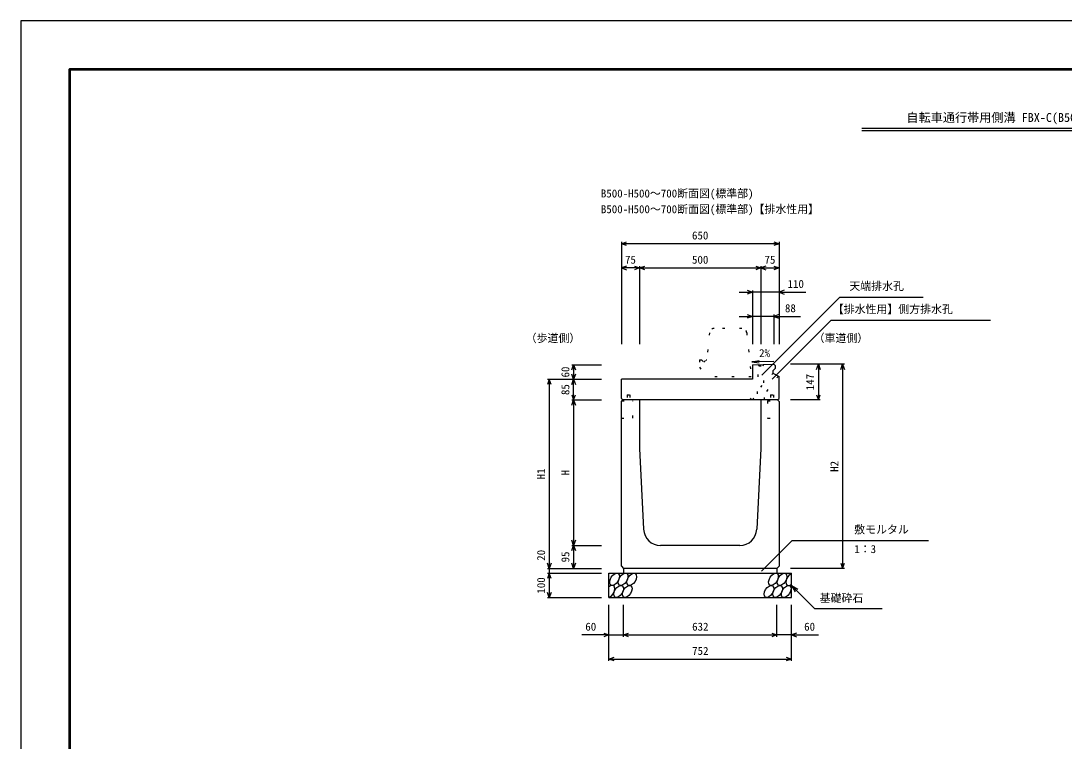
# Model space of a CAD drawing. Units: millimetres, scale not verified. Extents: x -12600 to 12600, y -5940 to 5940.
# Drawn here: x -12600 to -8300, y -2970 to 0 of the extents above; entities that cross this region are included whole.
import ezdxf
from ezdxf.enums import TextEntityAlignment as Align

# ---------------------------------------------------------------- set-up
doc = ezdxf.new("R2010")
doc.units = ezdxf.units.MM
doc.header["$LTSCALE"] = 40
doc.linetypes.add('DOTTED', pattern=[1.75, 0.25, -1.5])
for name, color, linetype, lineweight in [('0-0_DIM', 7, 'Continuous', 25), ('0-1_Defpoints', 5, 'Continuous', 25), ('0-2_HATCH', 6, 'Continuous', 25), ('0-5_OUTLINE', 3, 'Continuous', 25), ('0-6_OUTLINE2', 4, 'DOTTED', 25), ('0-7_TXT', 7, 'Continuous', 25), ('0-8_WAKU', 3, 'Continuous', 25)]:
    doc.layers.add(name, color=color, linetype=linetype, lineweight=lineweight)
doc.styles.add('ＭＳ ゴシック', font='')
doc.styles.get('ＭＳ ゴシック').set_extended_font_data('MS Gothic')

msp = doc.modelspace()

# ---------------------------------------------------------------- linework, layer by layer
at = {"layer": '0-0_DIM'}
for p, q in [((-10125, -911.3), (-10125, -1332.94)), ((-9475, -918.8), (-10125, -918.8)), ((-9475, -911.3), (-9475, -1332.94)), ((-10050, -1018.8), (-10125, -1018.8)), ((-10050, -1011.3), (-10050, -1332.94)), ((-10050, -1018.8), (-9550, -1018.8)), ((-9550, -1011.3), (-9550, -1332.94)), ((-9550, -1018.8), (-9475, -1018.8)), ((-9585, -1111.3), (-9585, -1332.94)), ((-9640, -1118.8), (-9585, -1118.8)), ((-9475, -1118.8), (-9585, -1118.8)), ((-9546.61, -1461.01), (-9224.38, -1138.78)), ((-9475, -1118.8), (-9365, -1118.8)), ((-9224.38, -1138.78), (-8881.27, -1138.78)), ((-9640, -1218.8), (-9585, -1218.8)), ((-9497, -1218.8), (-9585, -1218.8)), ((-9502.96, -1477.26), (-9259.79, -1234.1)), ((-9497, -1211.3), (-9497, -1332.94)), ((-9497, -1218.8), (-9387, -1218.8)), ((-9259.79, -1234.1), (-8603.89, -1234.1)), ((-10329.5, -1417.94), (-10207, -1417.94)), ((-10322, -1417.94), (-10322, -1477.94)), ((-9205.5, -1415.94), (-9428, -1415.94)), ((-9313, -1415.94), (-9313, -1562.94)), ((-9213, -1415.94), (-9213, -2257.94)), ((-10429.5, -1477.94), (-10207, -1477.94)), ((-10422, -1477.94), (-10422, -2257.94)), ((-10322, -1562.94), (-10322, -1477.94)), ((-10329.5, -1562.94), (-10207, -1562.94)), ((-10322, -1562.94), (-10322, -2162.94)), ((-9305.5, -1562.94), (-9428, -1562.94)), ((-9546.89, -2268.75), (-9420.66, -2142.52)), ((-9420.66, -2142.52), (-8859.19, -2142.52)), ((-10329.5, -2162.94), (-10207, -2162.94)), ((-10322, -2162.94), (-10322, -2257.94)), ((-10429.5, -2257.94), (-10207, -2257.94)), ((-10429.5, -2277.94), (-10207, -2277.94)), ((-10422, -2257.94), (-10422, -2277.94)), ((-10422, -2277.94), (-10422, -2377.94)), ((-9205.5, -2257.94), (-9428, -2257.94)), ((-9424, -2327.94), (-9328.24, -2423.7)), ((-9424, -2327.94), (-9398.02, -2342.94)), ((-9424, -2327.94), (-9409, -2353.92)), ((-10429.5, -2377.94), (-10207, -2377.94)), ((-10176, -2639.31), (-10176, -2407.94)), ((-10116, -2539.31), (-10116, -2407.94)), ((-9484, -2539.31), (-9484, -2407.94)), ((-9424, -2639.31), (-9424, -2407.94)), ((-9328.24, -2423.7), (-9050.69, -2423.7)), ((-10176, -2531.81), (-10287.79, -2531.81)), ((-10176, -2531.81), (-10116, -2531.81)), ((-10116, -2531.81), (-9484, -2531.81)), ((-9424, -2531.81), (-9484, -2531.81)), ((-9424, -2531.81), (-9312.21, -2531.81)), ((-10176, -2631.81), (-9424, -2631.81))]:
    msp.add_line(p, q, dxfattribs=at)
for points in [[(-10103.86, -926.5), (-10125, -918.8), (-10103.86, -911.11)], [(-9496.14, -911.11), (-9475, -918.8), (-9496.14, -926.5)], [(-10103.86, -1011.11), (-10125, -1018.8), (-10103.86, -1026.5)], [(-10071.14, -1011.11), (-10050, -1018.8), (-10071.14, -1026.5)], [(-10028.86, -1026.5), (-10050, -1018.8), (-10028.86, -1011.11)], [(-9571.14, -1011.11), (-9550, -1018.8), (-9571.14, -1026.5)], [(-9528.86, -1011.11), (-9550, -1018.8), (-9528.86, -1026.5)], [(-9496.14, -1011.11), (-9475, -1018.8), (-9496.14, -1026.5)], [(-9606.14, -1111.11), (-9585, -1118.8), (-9606.14, -1126.5)], [(-9453.86, -1111.11), (-9475, -1118.8), (-9453.86, -1126.5)], [(-9606.14, -1211.11), (-9585, -1218.8), (-9606.14, -1226.5)], [(-9475.86, -1211.11), (-9497, -1218.8), (-9475.86, -1226.5)], [(-10329.7, -1439.09), (-10322, -1417.94), (-10314.3, -1439.09)], [(-9320.7, -1437.09), (-9313, -1415.94), (-9305.3, -1437.09)], [(-9220.7, -1437.09), (-9213, -1415.94), (-9205.3, -1437.09)], [(-10314.3, -1456.8), (-10322, -1477.94), (-10329.7, -1456.8)], [(-10414.3, -1499.09), (-10422, -1477.94), (-10429.7, -1499.09)], [(-10329.7, -1499.09), (-10322, -1477.94), (-10314.3, -1499.09)], [(-10329.7, -1541.8), (-10322, -1562.94), (-10314.3, -1541.8)], [(-9320.7, -1541.8), (-9313, -1562.94), (-9305.3, -1541.8)], [(-10329.7, -1584.09), (-10322, -1562.94), (-10314.3, -1584.09)], [(-10314.3, -2141.8), (-10322, -2162.94), (-10329.7, -2141.8)], [(-10329.7, -2184.09), (-10322, -2162.94), (-10314.3, -2184.09)], [(-10414.3, -2236.8), (-10422, -2257.94), (-10429.7, -2236.8)], [(-10414.3, -2299.09), (-10422, -2277.94), (-10429.7, -2299.09)], [(-10314.3, -2236.8), (-10322, -2257.94), (-10329.7, -2236.8)], [(-9220.7, -2236.8), (-9213, -2257.94), (-9205.3, -2236.8)], [(-10414.3, -2356.8), (-10422, -2377.94), (-10429.7, -2356.8)], [(-10197.14, -2524.11), (-10176, -2531.81), (-10197.14, -2539.5)], [(-10094.86, -2539.5), (-10116, -2531.81), (-10094.86, -2524.11)], [(-9505.14, -2524.11), (-9484, -2531.81), (-9505.14, -2539.5)], [(-9402.86, -2524.11), (-9424, -2531.81), (-9402.86, -2539.5)], [(-10154.86, -2639.5), (-10176, -2631.81), (-10154.86, -2624.11)], [(-9445.14, -2624.11), (-9424, -2631.81), (-9445.14, -2639.5)]]:
    msp.add_lwpolyline(points, dxfattribs=at)
at = {"layer": '0-1_Defpoints'}
msp.add_lwpolyline([(-12600, -5940), (-4200, -5940), (-4200, 0), (-12600, 0)], close=True, dxfattribs=at)
at = {"layer": '0-2_HATCH'}
for centre in [(-10153.11, -2302.94), (-10117.63, -2302.94), (-10082.16, -2302.94), (-9497.95, -2302.94), (-9462.48, -2302.94), (-10136.23, -2352.94), (-10100.75, -2352.94), (-9516.55, -2352.94), (-9481.07, -2352.94), (-9445.59, -2352.94)]:
    msp.add_ellipse(centre, major_axis=(14.54, 23.54), ratio=0.5792, dxfattribs=at)
for centre, start_param, end_param in [((-9427, -2302.94), 0.6666252, 4.1103269), ((-10171.7, -2352.94), 3.7419964, 7.318141)]:
    msp.add_ellipse(centre, major_axis=(14.54, 23.54), ratio=0.5792, start_param=start_param, end_param=end_param, dxfattribs=at)
at = {"layer": '0-5_OUTLINE', "linetype": 'DOTTED'}
for p, q in [((-9761.8, -1285.99), (-9773, -1397.94)), ((-9628.1, -1267.94), (-9741.9, -1267.94)), ((-9608.2, -1285.95), (-9590, -1467.94)), ((-9803, -1397.94), (-9803, -1427.94)), ((-9803, -1397.94), (-9795, -1397.94)), ((-9803, -1427.94), (-9780, -1467.94)), ((-9590, -1467.94), (-9780, -1467.94))]:
    msp.add_line(p, q, dxfattribs=at)
at = {"layer": '0-5_OUTLINE'}
for p, q in [((-9585, -1417.94), (-9496, -1416.25)), ((-9585, -1417.94), (-9585, -1477.94)), ((-9496, -1416.25), (-9491, -1421.15)), ((-9500, -1442.85), (-9491, -1432.85)), ((-9500, -1442.85), (-9500, -1452.85)), ((-9500, -1452.85), (-9475, -1465.85)), ((-9491, -1421.15), (-9491, -1432.85)), ((-10125, -1556.94), (-10125, -1477.94)), ((-9585, -1477.94), (-10125, -1477.94)), ((-9475, -1556.94), (-9475, -1465.85)), ((-10125, -1556.94), (-10119, -1562.94)), ((-9481, -1562.94), (-10119, -1562.94)), ((-10050, -1562.94), (-10050, -1762.94)), ((-9481, -1562.94), (-9475, -1556.94)), ((-10050, -1762.94), (-10033.33, -2096.44)), ((-9636.59, -2162.94), (-9963.41, -2162.94)), ((-10176, -2277.94), (-9424, -2277.94)), ((-10176, -2377.94), (-10176, -2277.94)), ((-10125, -2248.94), (-10116, -2257.94)), ((-9484, -2257.94), (-10116, -2257.94)), ((-10116, -2257.94), (-10116, -2277.94)), ((-9484, -2257.94), (-9475, -2248.94)), ((-9484, -2257.94), (-9484, -2277.94)), ((-9424, -2377.94), (-9424, -2277.94)), ((-10176, -2377.94), (-9424, -2377.94))]:
    msp.add_line(p, q, dxfattribs=at)
at = {"layer": '0-5_OUTLINE', "linetype": 'DOTTED'}
msp.add_lwpolyline([(-9795, -1397.94), (-9785, -1407.94), (-9775, -1397.94), (-9773, -1397.94)], dxfattribs=at)
at = {"layer": '0-5_OUTLINE'}
for points in [[(-10125, -2248.94), (-10125, -1568.94), (-10119, -1562.94)], [(-9550, -1562.94), (-9550, -1762.94), (-9566.67, -2096.44)], [(-9481, -1562.94), (-9475, -1568.94), (-9475, -2248.94)]]:
    msp.add_lwpolyline(points, dxfattribs=at)
at = {"layer": '0-5_OUTLINE', "linetype": 'DOTTED'}
for centre, start, end in [((-9741.9, -1287.94), 90, 174.40835), ((-9628.1, -1287.94), 4.08463, 90)]:
    msp.add_arc(centre, 20, start, end, dxfattribs=at)
at = {"layer": '0-5_OUTLINE'}
for centre, start, end in [((-9963.41, -2092.94), 182.86241, 270), ((-9636.59, -2092.94), 270, 357.13759)]:
    msp.add_arc(centre, 70, start, end, dxfattribs=at)
at = {"layer": '0-6_OUTLINE2'}
for p, q in [((-9559, -1421.78), (-9561.47, -1417.49)), ((-9597.09, -1562.94), (-9499.7, -1453)), ((-9564.35, -1537.94), (-9559, -1421.78)), ((-9534.5, -1562.94), (-9541, -1421.78)), ((-9477.66, -1464.46), (-9554.07, -1562.94)), ((-10101.5, -1542.44), (-10089.5, -1542.44)), ((-10101.5, -1542.44), (-10101.5, -1567.44)), ((-10089.5, -1542.44), (-10089.5, -1567.44)), ((-9585.5, -1562.94), (-9564.35, -1537.94)), ((-9510.5, -1542.44), (-9498.5, -1542.44)), ((-9510.5, -1542.44), (-9510.5, -1567.44)), ((-9498.5, -1542.44), (-9498.5, -1567.44)), ((-10123.5, -1567.44), (-10078, -1567.44)), ((-9522, -1567.44), (-9522, -1637.94)), ((-9522, -1567.44), (-9476.5, -1567.44)), ((-9522, -1637.94), (-9475, -1637.94))]:
    msp.add_line(p, q, dxfattribs=at)
for points in [[(-9559, -1421.78), (-9541, -1421.78), (-9538.27, -1417.05)], [(-10125, -1637.94), (-10078, -1637.94), (-10078, -1567.44)]]:
    msp.add_lwpolyline(points, dxfattribs=at)
at = {"layer": '0-7_TXT'}
for p, q in [((-9134.18, -442.8), (-7665.82, -442.8)), ((-9134.18, -452.4), (-7665.82, -452.4)), ((-9586.83, -1405.74), (-9557.19, -1410.39))]:
    msp.add_line(p, q, dxfattribs=at)
msp.add_lwpolyline([(-9496.41, -1404.02), (-9586.83, -1405.74), (-9557.39, -1399.97)], dxfattribs=at)
at = {"layer": '0-8_WAKU', "lineweight": 50}
msp.add_lwpolyline([(-12400, -5740), (-4400, -5740), (-4400, -200), (-12400, -200)], close=True, dxfattribs=at)

# ---------------------------------------------------------------- texts
at = {"layer": '0-0_DIM', "style": 'ＭＳ ゴシック'}
for s, p in [('650', (-9833.75, -911.3)), ('75', (-10110, -1011.3)), ('500', (-9833.75, -1011.3)), ('75', (-9535, -1011.3)), ('110', (-9439.93, -1111.3)), ('天端排水孔', (-9185.27, -1120.04)), ('88', (-9450.68, -1211.3)), ('【排水性用】側方排水孔', (-9253.6, -1215.36)), ('（歩道側）', (-10519.39, -1334.65)), ('（車道側）', (-9332.57, -1334.65)), ('敷モルタル', (-9165.06, -2123.78)), ('1：3', (-9165.06, -2204.47)), ('基礎砕石', (-9307.68, -2406.53)), ('60', (-10273.5, -2524.31)), ('632', (-9833.22, -2524.31)), ('60', (-9371.5, -2524.31)), ('752', (-9833.22, -2624.31))]:
    msp.add_text(s, height=32.99, dxfattribs=at).set_placement(p, align=Align.BOTTOM_LEFT)
for s, p in [('60', (-10329.5, -1470.44)), ('147', (-9320.5, -1523.19)), ('85', (-10329.5, -1542.94)), ('H1', (-10429.5, -1890.44)), ('H2', (-9220.5, -1859.44)), ('H', (-10329.5, -1874.19)), ('20', (-10429.5, -2226.13)), ('95', (-10329.5, -2232.94)), ('100', (-10429.5, -2361.69))]:
    msp.add_text(s, height=32.99, rotation=90, dxfattribs=at).set_placement(p, align=Align.BOTTOM_LEFT)
at = {"layer": '0-7_TXT', "style": 'ＭＳ ゴシック'}
for s, height, p in [('自転車通行帯用側溝 FBX-C(B500基本型・標準部)', 36.66, (-8950, -427.8)), ('B500-H500～700断面図(標準部)', 32.99, (-10209.34, -738.2)), ('B500-H500～700断面図(標準部)【排水性用】', 32.99, (-10209.34, -803.07)), ('2%', 32.99, (-9557.26, -1396.41))]:
    msp.add_text(s, height=height, dxfattribs=at).set_placement(p, align=Align.BOTTOM_LEFT)

doc.saveas('drawing.dxf')
